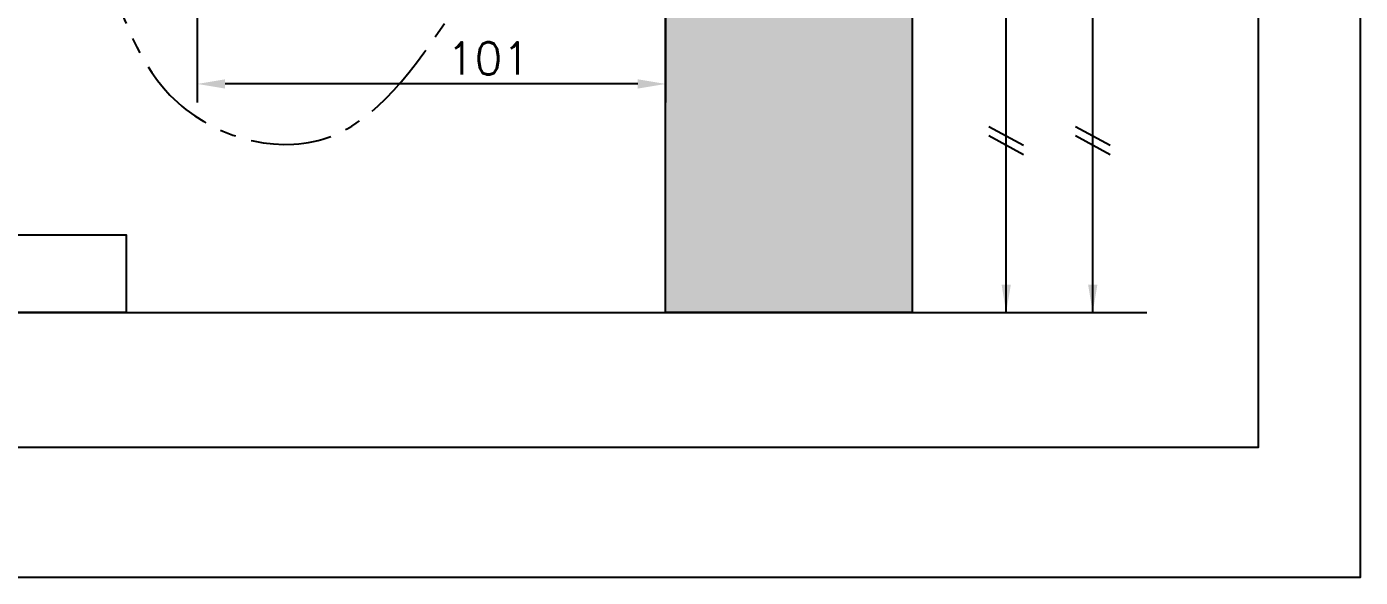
# Model space of a CAD drawing. Extents: x 1512 to 1932, y 441 to 1536.
# Drawn here: x 1788.6 to 1932.4, y 860.3 to 919.6 of the extents above; entities that cross this region are included whole.
import ezdxf

# ---------------------------------------------------------------- set-up
doc = ezdxf.new("R2010")
doc.units = 0
doc.header["$LTSCALE"] = 7
doc.header["$MEASUREMENT"] = 0
doc.linetypes.add('CENTER', pattern=[2, 1.25, -0.25, 0.25, -0.25])
doc.layers.get('0').update_dxf_attribs({"color": 2, "linetype": 'CONTINUOUS'})
for name, color, linetype in [('CL', 1, 'CENTER'), ('D', 2, 'CONTINUOUS'), ('DWG', 7, 'CONTINUOUS')]:
    doc.layers.add(name, color=color, linetype=linetype)
doc.styles.add('GHS', font='romans', dxfattribs={"bigfont": 'ghs'})

msp = doc.modelspace()

# ---------------------------------------------------------------- hatches: boundary and pattern name
at = {"layer": 'D'}
h = msp.add_hatch(dxfattribs=at)
h.set_pattern_fill('AR-CONC', color=256, scale=2, style=0)
h.set_pattern_definition([(50, (489.441, 2134.228), (14.3452, -1.25504), [1.5, -16.5]), (355, (489.441, 2134.228), (-2.77503, 15.04384), [1.2, -13.2]), (100.45144, (490.636, 2134.123), (11.57018, 13.7888), [1.2748, -14.02284]), (46.1842, (489.441, 2138.228), (21.34483, -3.31039), [2.25, -24.75]), (96.6356, (491.22, 2137.952), (18.69324, 19.48237), [1.9122, -21.03428]), (351.1842, (489.44, 2138.228), (18.69324, 19.48237), [1.8, -19.8]), (21, (491.441, 2137.228), (11.93814, -8.05238), [1.5, -16.5]), (326, (491.441, 2137.228), (4.86631, 14.503), [1.2, -13.2]), (71.45144, (492.436, 2136.557), (16.80445, 6.45062), [1.2748, -14.02284]), (37.5, (489.441, 2134.228), (0.243197, 6.657877), [0, -13.04, 0, -13.4, 0, -13.25]), (7.5, (489.441, 2134.228), (5.26139, 7.888234), [0, -7.64, 0, -12.74, 0, -5.05]), (327.5, (484.981, 2134.228), (10.676449, -0.451097), [0, -5, 0, -15.6, 0, -20.7]), (317.5, (482.981, 2134.228), (11.663723, 2.0021), [0, -6.5, 0, -10.36, 0, -14.7])])
h.paths.add_polyline_path([(1857.48, 1352.47), (1884.07, 1352.47), (1884.07, 888.85), (1857.48, 888.85)])

# ---------------------------------------------------------------- linework, layer by layer
at = {"color": 4}
msp.add_lwpolyline([(1546.38, 1423.32), (1921.38, 1423.32), (1921.38, 874.32), (1546.38, 874.32)], close=True, dxfattribs=at)
at = {"layer": 'CL'}
msp.add_open_spline([(1838.44, 1070.16), (1837.55, 1062.79), (1834.78, 1040.04), (1797.66, 1008.44), (1791.21, 957.01), (1793.39, 938.01), (1802.3, 909.47), (1822.66, 903.84), (1830.42, 915.26), (1834.48, 921.23)], degree=3, knots=[159.014287, 159.014287, 159.014287, 159.014287, 196.412609, 274.475479, 327.132394, 368.633604, 384.47453, 402.328787, 421.890606, 421.890606, 421.890606, 421.890606], dxfattribs=at)
at = {"layer": 'D', "ltscale": 0.6}
for p, q in [((1903.53, 888.85), (1903.53, 1093.56)), ((1894.2, 888.85), (1894.2, 976.56)), ((1806.98, 960.06), (1806.98, 911.47)), ((1857.48, 952.06), (1857.48, 911.47)), ((1854.48, 913.47), (1809.98, 913.47)), ((1892.34, 908.9), (1896.08, 906.87)), ((1901.68, 908.9), (1905.42, 906.87)), ((1892.34, 907.9), (1896.08, 905.87)), ((1901.68, 907.9), (1905.42, 905.87))]:
    msp.add_line(p, q, dxfattribs=at)
at = {"layer": 'D'}
for points in [[(1512.38, 1454.32), (1932.38, 1454.32), (1932.38, 860.32), (1512.38, 860.32)], [(1857.48, 1352.47), (1884.07, 1352.47), (1884.07, 888.85), (1857.48, 888.85)]]:
    msp.add_lwpolyline(points, close=True, dxfattribs=at)
at = {"layer": 'D', "lineweight": -3, "ltscale": 2}
msp.add_lwpolyline([(1751.4, 897.22), (1799.33, 897.22), (1799.33, 888.85), (1751.4, 888.85)], close=True, dxfattribs=at)
at = {"layer": 'D', "ltscale": 0.6}
for points in [[(1809.98, 913.97), (1809.98, 912.97), (1806.98, 913.47)], [(1854.48, 913.97), (1854.48, 912.97), (1857.48, 913.47)], [(1893.7, 891.85), (1894.7, 891.85), (1894.2, 888.85)], [(1903.03, 891.85), (1904.03, 891.85), (1903.53, 888.85)]]:
    msp.add_solid(points, dxfattribs=at)
at = {"layer": 'DWG'}
msp.add_line((1560.61, 888.85), (1909.35, 888.85), dxfattribs=at)

# ---------------------------------------------------------------- texts
at = {"layer": 'D', "ltscale": 0.6, "insert": (1838.37, 916.22), "char_height": 3.5, "attachment_point": 5, "style": 'GHS'}
msp.add_mtext('\\A1;101', dxfattribs=at)

doc.saveas('drawing.dxf')
